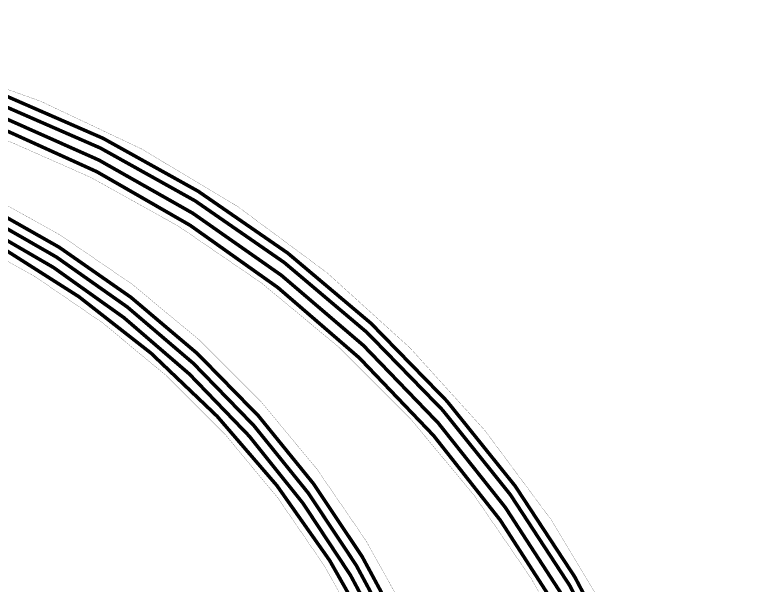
# Model space of a CAD drawing. Header units: millimetres. Extents: x 0 to 13.5, y -0.9 to 3.4.
# Drawn here: x 5.54 to 7.606, y 1.264 to 2.883 of the extents above; entities that cross this region are included whole.
import ezdxf

# ---------------------------------------------------------------- set-up
doc = ezdxf.new("R2010")
doc.units = ezdxf.units.MM
doc.header["$MEASUREMENT"] = 0
for name, color, linetype in [('BottomLayer', 5, 'Continuous'), ('Mechanical1', 6, 'Continuous'), ('Mechanical2', 216, 'Continuous')]:
    doc.layers.add(name, color=color, linetype=linetype)

msp = doc.modelspace()

# ---------------------------------------------------------------- linework, layer by layer
at = {"layer": 'BottomLayer', "const_width": 0.01}
for points in [[(4.2982752, 2.8639156, -0.4064171512129248), (7.5665146, -0.1766376)], [(4.2977294, 2.8349999, -0.4072008048566135), (7.54683, -0.1947778)], [(4.3016071, 2.8121244, -0.4043872902792526), (7.5271721, -0.2263106)], [(4.3037378, 2.7899999, -0.4015309852794678), (7.5074599, -0.257267)], [(4.2565772, 2.6329999, -0.391737490277023), (6.8978277, 0.1753188)], [(4.2611474, 2.6116372, -0.3890253876480184), (6.8779883, 0.1586176)], [(4.2645956, 2.589552, -0.386356155192665), (6.8582739, 0.1361834)], [(4.2646875, 2.5706336, -0.3834124609744083), (6.8387471, 0.1141983)]]:
    msp.add_lwpolyline(points, format="xyb", dxfattribs=at)
at = {"layer": 'Mechanical1', "const_width": 0.0005}
for points in [[(4.3792006, 2.8831376, -0.4142135623730951), (7.6061333, -0.3437951)], [(4.3792006, 2.7453424, -0.4142135623730951), (7.4683381, -0.3437951)], [(4.2610903, 2.6587282, -0.4142135623730951), (6.9366201, -0.0168016)], [(4.2610903, 2.5209329, -0.4142135623730951), (6.7988248, -0.0168016)]]:
    msp.add_lwpolyline(points, format="xyb", dxfattribs=at)
at = {"layer": 'Mechanical2', "const_width": 0.0005}
for points in [[(4.3792006, 2.8831376, -0.4142135623730951), (7.6061333, -0.3437951)], [(4.3792006, 2.7453424, -0.4142135623730951), (7.4683381, -0.3437951)], [(4.2610903, 2.6587282, -0.4142135623730951), (6.9366201, -0.0168016)], [(4.2610903, 2.5209329, -0.4142135623730951), (6.7988248, -0.0168016)]]:
    msp.add_lwpolyline(points, format="xyb", dxfattribs=at)

doc.saveas('drawing.dxf')
